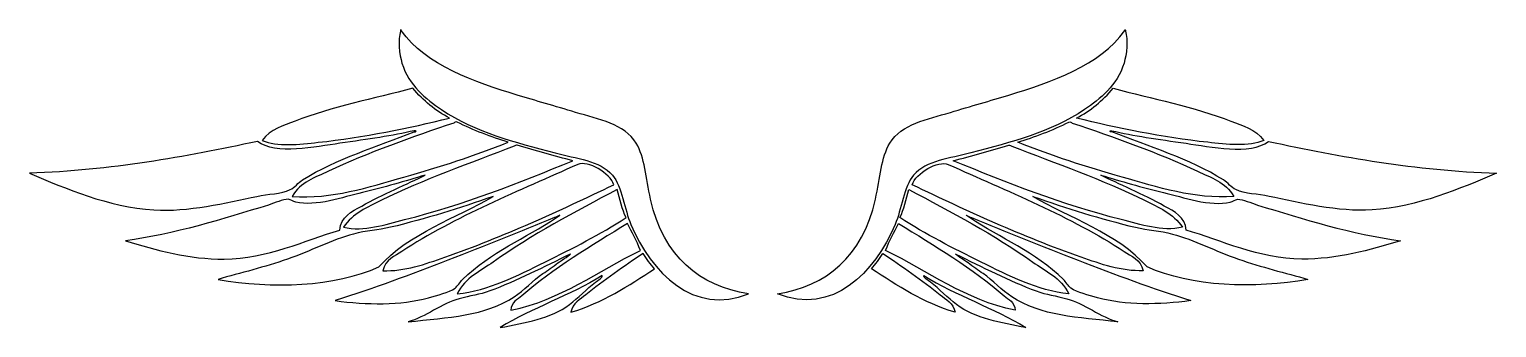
# Model space of a CAD drawing. Header units: centimetres. Extents: x -10 to 10, y -2 to 2.
import ezdxf

# ---------------------------------------------------------------- set-up
doc = ezdxf.new("R2010")
doc.units = ezdxf.units.CM
doc.header["$MEASUREMENT"] = 0
doc.layers.add('Camada 1', color=7, linetype='Continuous')

msp = doc.modelspace()

# ---------------------------------------------------------------- linework, layer by layer
at = {"layer": 'Camada 1'}
for points, knots in [([(-0.1953, -1.56706), (-0.94124, -1.86996), (-1.52306, -1.27665), (-1.79844, -0.62133), (-1.79844, -0.62133), (-1.88184, -0.42284), (-1.91705, -0.10833), (-2.04863, 0.04844), (-2.04863, 0.04844), (-2.2173, 0.2491), (-2.54668, 0.27461), (-2.82703, 0.35054), (-2.82703, 0.35054), (-3.38699, 0.50225), (-3.90634, 0.62565), (-4.3746, 0.94162), (-4.3746, 0.94162), (-4.58481, 1.08352), (-4.81825, 1.26801), (-4.91213, 1.57207), (-4.91213, 1.57207), (-4.94827, 1.68936), (-4.96616, 1.8988), (-4.93062, 2.00554), (-4.93062, 2.00554), (-4.93332, 2.02906), (-4.92186, 2.03258), (-4.92133, 2.01869), (-4.92133, 2.01869), (-4.59248, 1.5381), (-3.90991, 1.31236), (-3.34597, 1.13869), (-3.34597, 1.13869), (-3.09295, 1.06085), (-2.83143, 0.98753), (-2.54902, 0.90228), (-2.54902, 0.90228), (-2.23282, 0.8069), (-1.88664, 0.7471), (-1.72429, 0.48183), (-1.72429, 0.48183), (-1.60859, 0.29276), (-1.5966, 0.0145), (-1.52964, -0.27996), (-1.52964, -0.27996), (-1.35119, -1.06554), (-0.8606, -1.46038), (-0.1953, -1.56706)], [0, 0, 0, 0, 0.07692308, 0.07692308, 0.07692308, 0.07692308, 0.15384615, 0.15384615, 0.15384615, 0.15384615, 0.23076923, 0.23076923, 0.23076923, 0.23076923, 0.30769231, 0.30769231, 0.30769231, 0.30769231, 0.38461538, 0.38461538, 0.38461538, 0.38461538, 0.46153846, 0.46153846, 0.46153846, 0.46153846, 0.53846154, 0.53846154, 0.53846154, 0.53846154, 0.61538462, 0.61538462, 0.61538462, 0.61538462, 0.69230769, 0.69230769, 0.69230769, 0.69230769, 0.76923077, 0.76923077, 0.76923077, 0.76923077, 0.84615385, 0.84615385, 0.84615385, 0.84615385, 1, 1, 1, 1]), ([(0.19517, -1.56706), (0.94116, -1.86996), (1.52301, -1.27665), (1.79847, -0.62133), (1.79847, -0.62133), (1.88176, -0.42284), (1.91698, -0.10833), (2.04858, 0.04844), (2.04858, 0.04844), (2.21723, 0.2491), (2.54653, 0.27461), (2.82706, 0.35054), (2.82706, 0.35054), (3.38708, 0.50225), (3.90622, 0.62565), (4.37463, 0.94162), (4.37463, 0.94162), (4.58468, 1.08352), (4.81818, 1.26801), (4.91208, 1.57207), (4.91208, 1.57207), (4.9483, 1.68936), (4.96608, 1.8988), (4.93057, 2.00554), (4.93057, 2.00554), (4.93327, 2.02906), (4.92181, 2.03258), (4.92126, 2.01869), (4.92126, 2.01869), (4.59249, 1.5381), (3.91, 1.31236), (3.3459, 1.13869), (3.3459, 1.13869), (3.09293, 1.06085), (2.83139, 0.98753), (2.54895, 0.90228), (2.54895, 0.90228), (2.23277, 0.8069), (1.88651, 0.7471), (1.72422, 0.48183), (1.72422, 0.48183), (1.60852, 0.29276), (1.59656, 0.0145), (1.5297, -0.27996), (1.5297, -0.27996), (1.35106, -1.06554), (0.86062, -1.46038), (0.19517, -1.56706)], [0, 0, 0, 0, 0.07692308, 0.07692308, 0.07692308, 0.07692308, 0.15384615, 0.15384615, 0.15384615, 0.15384615, 0.23076923, 0.23076923, 0.23076923, 0.23076923, 0.30769231, 0.30769231, 0.30769231, 0.30769231, 0.38461538, 0.38461538, 0.38461538, 0.38461538, 0.46153846, 0.46153846, 0.46153846, 0.46153846, 0.53846154, 0.53846154, 0.53846154, 0.53846154, 0.61538462, 0.61538462, 0.61538462, 0.61538462, 0.69230769, 0.69230769, 0.69230769, 0.69230769, 0.76923077, 0.76923077, 0.76923077, 0.76923077, 0.84615385, 0.84615385, 0.84615385, 0.84615385, 1, 1, 1, 1]), ([(-4.2634, 0.82356), (-4.81477, 0.69227), (-5.43434, 0.56141), (-6.05198, 0.49503), (-6.05198, 0.49503), (-6.30365, 0.46802), (-6.61554, 0.4287), (-6.81181, 0.52138), (-6.81181, 0.52138), (-6.69759, 0.67426), (-6.52601, 0.72233), (-6.36697, 0.78395), (-6.36697, 0.78395), (-5.87225, 0.97598), (-5.28718, 1.09285), (-4.76383, 1.23067), (-4.76383, 1.23067), (-4.62128, 1.06062), (-4.45523, 0.92386), (-4.2634, 0.82356)], [0, 0, 0, 0, 0.16666667, 0.16666667, 0.16666667, 0.16666667, 0.33333333, 0.33333333, 0.33333333, 0.33333333, 0.5, 0.5, 0.5, 0.5, 0.66666667, 0.66666667, 0.66666667, 0.66666667, 1, 1, 1, 1]), ([(4.26338, 0.82356), (4.81467, 0.69227), (5.4344, 0.56141), (6.05188, 0.49503), (6.05188, 0.49503), (6.30355, 0.46802), (6.61544, 0.4287), (6.81179, 0.52138), (6.81179, 0.52138), (6.69762, 0.67426), (6.52596, 0.72233), (6.36695, 0.78395), (6.36695, 0.78395), (5.87215, 0.97598), (5.28716, 1.09285), (4.76381, 1.23067), (4.76381, 1.23067), (4.62123, 1.06062), (4.4552, 0.92386), (4.26338, 0.82356)], [0, 0, 0, 0, 0.16666667, 0.16666667, 0.16666667, 0.16666667, 0.33333333, 0.33333333, 0.33333333, 0.33333333, 0.5, 0.5, 0.5, 0.5, 0.66666667, 0.66666667, 0.66666667, 0.66666667, 1, 1, 1, 1]), ([(-4.74534, 0.65266), (-4.71179, 0.66224), (-4.71179, 0.62999), (-4.74534, 0.63954), (-4.74534, 0.63954), (-5.24757, 0.43253), (-5.79825, 0.27886), (-6.26505, -0.01724), (-6.26505, -0.01724), (-6.31945, -0.05161), (-6.37475, -0.12223), (-6.43184, -0.14855), (-6.43184, -0.14855), (-6.55844, -0.20689), (-6.7304, -0.20798), (-6.88592, -0.24047), (-6.88592, -0.24047), (-7.30108, -0.32709), (-7.8285, -0.45523), (-8.28527, -0.4243), (-8.28527, -0.4243), (-8.91832, -0.38165), (-9.47543, -0.13611), (-9.98113, 0.07473), (-9.98113, 0.07473), (-8.87102, 0.11249), (-7.86319, 0.29531), (-6.87667, 0.50838), (-6.87667, 0.50838), (-6.63137, 0.31529), (-6.08697, 0.43427), (-5.75545, 0.48187), (-5.75545, 0.48187), (-5.37389, 0.53669), (-5.03223, 0.58572), (-4.74534, 0.65266)], [0, 0, 0, 0, 0.1, 0.1, 0.1, 0.1, 0.2, 0.2, 0.2, 0.2, 0.3, 0.3, 0.3, 0.3, 0.4, 0.4, 0.4, 0.4, 0.5, 0.5, 0.5, 0.5, 0.6, 0.6, 0.6, 0.6, 0.7, 0.7, 0.7, 0.7, 0.8, 0.8, 0.8, 0.8, 1, 1, 1, 1]), ([(-3.46645, 0.49502), (-3.92458, 0.31415), (-4.39739, 0.16106), (-4.8843, 0.02216), (-4.8843, 0.02216), (-5.36375, -0.1145), (-5.869, -0.28174), (-6.40407, -0.24047), (-6.40407, -0.24047), (-6.29406, -0.04349), (-6.09263, 0.01559), (-5.9129, 0.101), (-5.9129, 0.101), (-5.39037, 0.34984), (-4.75485, 0.57455), (-4.20779, 0.75775), (-4.20779, 0.75775), (-4.19369, 0.76251), (-4.18347, 0.78228), (-4.16146, 0.77079), (-4.16146, 0.77079), (-3.94193, 0.65801), (-3.68965, 0.56733), (-3.46645, 0.49502)], [0, 0, 0, 0, 0.14285714, 0.14285714, 0.14285714, 0.14285714, 0.28571429, 0.28571429, 0.28571429, 0.28571429, 0.42857143, 0.42857143, 0.42857143, 0.42857143, 0.57142857, 0.57142857, 0.57142857, 0.57142857, 0.71428571, 0.71428571, 0.71428571, 0.71428571, 1, 1, 1, 1]), ([(3.46643, 0.49502), (3.9245, 0.31415), (4.39737, 0.16106), (4.88433, 0.02216), (4.88433, 0.02216), (5.36373, -0.1145), (5.86898, -0.28174), (6.40412, -0.24047), (6.40412, -0.24047), (6.29408, -0.04349), (6.09263, 0.01559), (5.91292, 0.101), (5.91292, 0.101), (5.39026, 0.34984), (4.75487, 0.57455), (4.20776, 0.75775), (4.20776, 0.75775), (4.19363, 0.76251), (4.1836, 0.78228), (4.16148, 0.77079), (4.16148, 0.77079), (3.94191, 0.65801), (3.68968, 0.56733), (3.46643, 0.49502)], [0, 0, 0, 0, 0.14285714, 0.14285714, 0.14285714, 0.14285714, 0.28571429, 0.28571429, 0.28571429, 0.28571429, 0.42857143, 0.42857143, 0.42857143, 0.42857143, 0.57142857, 0.57142857, 0.57142857, 0.57142857, 0.71428571, 0.71428571, 0.71428571, 0.71428571, 1, 1, 1, 1]), ([(4.74529, 0.65266), (4.71174, 0.66224), (4.71174, 0.62999), (4.74529, 0.63954), (4.74529, 0.63954), (5.24763, 0.43253), (5.79823, 0.27886), (6.265, -0.01724), (6.265, -0.01724), (6.3195, -0.05161), (6.37472, -0.12223), (6.43182, -0.14855), (6.43182, -0.14855), (6.5585, -0.20689), (6.73035, -0.20798), (6.88595, -0.24047), (6.88595, -0.24047), (7.30103, -0.32709), (7.82848, -0.45523), (8.2853, -0.4243), (8.2853, -0.4243), (8.91832, -0.38165), (9.47555, -0.13612), (9.98115, 0.07473), (9.98115, 0.07473), (8.87098, 0.11249), (7.86324, 0.29531), (6.87653, 0.50838), (6.87653, 0.50838), (6.63123, 0.31529), (6.08693, 0.43427), (5.75533, 0.48187), (5.75533, 0.48187), (5.37378, 0.53669), (5.03218, 0.58572), (4.74529, 0.65266)], [0, 0, 0, 0, 0.1, 0.1, 0.1, 0.1, 0.2, 0.2, 0.2, 0.2, 0.3, 0.3, 0.3, 0.3, 0.4, 0.4, 0.4, 0.4, 0.5, 0.5, 0.5, 0.5, 0.6, 0.6, 0.6, 0.6, 0.7, 0.7, 0.7, 0.7, 0.8, 0.8, 0.8, 0.8, 1, 1, 1, 1]), ([(-2.5861, 0.24547), (-3.31945, -0.0579), (-4.06877, -0.35291), (-4.87509, -0.55585), (-4.87509, -0.55585), (-5.14065, -0.62245), (-5.42193, -0.72251), (-5.70906, -0.66089), (-5.70906, -0.66089), (-5.57968, -0.47034), (-5.3805, -0.38718), (-5.19016, -0.29299), (-5.19016, -0.29299), (-4.63112, -0.01639), (-3.97189, 0.21572), (-3.38308, 0.44258), (-3.38308, 0.44258), (-3.37088, 0.44718), (-3.35943, 0.45933), (-3.34604, 0.45562), (-3.34604, 0.45562), (-3.10011, 0.38863), (-2.83516, 0.30293), (-2.5861, 0.24547)], [0, 0, 0, 0, 0.14285714, 0.14285714, 0.14285714, 0.14285714, 0.28571429, 0.28571429, 0.28571429, 0.28571429, 0.42857143, 0.42857143, 0.42857143, 0.42857143, 0.57142857, 0.57142857, 0.57142857, 0.57142857, 0.71428571, 0.71428571, 0.71428571, 0.71428571, 1, 1, 1, 1]), ([(2.58613, 0.24547), (3.31948, -0.0579), (4.06878, -0.35291), (4.87496, -0.55585), (4.87496, -0.55585), (5.14052, -0.62245), (5.4218, -0.72251), (5.70895, -0.66089), (5.70895, -0.66089), (5.57952, -0.47034), (5.38034, -0.38718), (5.19008, -0.29299), (5.19008, -0.29299), (4.63102, -0.01639), (3.97186, 0.21572), (3.38308, 0.44258), (3.38308, 0.44258), (3.37088, 0.44718), (3.35937, 0.45933), (3.34593, 0.45562), (3.34593, 0.45562), (3.10011, 0.38863), (2.8351, 0.30293), (2.58613, 0.24547)], [0, 0, 0, 0, 0.14285714, 0.14285714, 0.14285714, 0.14285714, 0.28571429, 0.28571429, 0.28571429, 0.28571429, 0.42857143, 0.42857143, 0.42857143, 0.42857143, 0.57142857, 0.57142857, 0.57142857, 0.57142857, 0.71428571, 0.71428571, 0.71428571, 0.71428571, 1, 1, 1, 1]), ([(-2.03006, -0.08283), (-2.78007, -0.44277), (-3.5208, -0.78382), (-4.32831, -1.06801), (-4.32831, -1.06801), (-4.59379, -1.16146), (-4.8769, -1.26258), (-5.17162, -1.25192), (-5.17162, -1.25192), (-5.13672, -1.10132), (-5.00559, -1.05081), (-4.91212, -0.98929), (-4.91212, -0.98929), (-4.20817, -0.52497), (-3.29536, -0.15337), (-2.52124, 0.19292), (-2.52124, 0.19292), (-2.38224, 0.25528), (-2.07657, 0.07359), (-2.03006, -0.08283)], [0, 0, 0, 0, 0.16666667, 0.16666667, 0.16666667, 0.16666667, 0.33333333, 0.33333333, 0.33333333, 0.33333333, 0.5, 0.5, 0.5, 0.5, 0.66666667, 0.66666667, 0.66666667, 0.66666667, 1, 1, 1, 1]), ([(2.03008, -0.08283), (2.78002, -0.44277), (3.52074, -0.78382), (4.3282, -1.06801), (4.3282, -1.06801), (4.59368, -1.16146), (4.87695, -1.26258), (5.17151, -1.25192), (5.17151, -1.25192), (5.13661, -1.10132), (5.00559, -1.05081), (4.91209, -0.98929), (4.91209, -0.98929), (4.20814, -0.52497), (3.29533, -0.15337), (2.52121, 0.19292), (2.52121, 0.19292), (2.38219, 0.25528), (2.07644, 0.07359), (2.03008, -0.08283)], [0, 0, 0, 0, 0.16666667, 0.16666667, 0.16666667, 0.16666667, 0.33333333, 0.33333333, 0.33333333, 0.33333333, 0.5, 0.5, 0.5, 0.5, 0.66666667, 0.66666667, 0.66666667, 0.66666667, 1, 1, 1, 1]), ([(-5.75544, -0.70018), (-6.23383, -0.83821), (-6.7449, -1.08988), (-7.33072, -1.09425), (-7.33072, -1.09425), (-7.80168, -1.09793), (-8.25811, -0.97064), (-8.67451, -0.84456), (-8.67451, -0.84456), (-8.01382, -0.75854), (-7.3444, -0.54616), (-6.72839, -0.35865), (-6.72839, -0.35865), (-6.63743, -0.33087), (-6.53297, -0.27835), (-6.45971, -0.27988), (-6.45971, -0.27988), (-6.42336, -0.28059), (-6.3919, -0.31144), (-6.35774, -0.31922), (-6.35774, -0.31922), (-6.08059, -0.38317), (-5.71451, -0.25133), (-5.44961, -0.18788), (-5.44961, -0.18788), (-5.15558, -0.11761), (-4.87001, -0.03529), (-4.59702, 0.0485), (-4.59702, 0.0485), (-4.82742, -0.06974), (-5.18021, -0.21114), (-5.45887, -0.37187), (-5.45887, -0.37187), (-5.59394, -0.44983), (-5.74732, -0.51693), (-5.75544, -0.70018)], [0, 0, 0, 0, 0.1, 0.1, 0.1, 0.1, 0.2, 0.2, 0.2, 0.2, 0.3, 0.3, 0.3, 0.3, 0.4, 0.4, 0.4, 0.4, 0.5, 0.5, 0.5, 0.5, 0.6, 0.6, 0.6, 0.6, 0.7, 0.7, 0.7, 0.7, 0.8, 0.8, 0.8, 0.8, 1, 1, 1, 1]), ([(5.75534, -0.70018), (6.23381, -0.83821), (6.7448, -1.08988), (7.33078, -1.09425), (7.33078, -1.09425), (7.80166, -1.09793), (8.25817, -0.97064), (8.67441, -0.84456), (8.67441, -0.84456), (8.01385, -0.75854), (7.34432, -0.54616), (6.72837, -0.35865), (6.72837, -0.35865), (6.63743, -0.33087), (6.53287, -0.27835), (6.45961, -0.27988), (6.45961, -0.27988), (6.42339, -0.28059), (6.3919, -0.31144), (6.35772, -0.31922), (6.35772, -0.31922), (6.08057, -0.38317), (5.71449, -0.25133), (5.44956, -0.18788), (5.44956, -0.18788), (5.15555, -0.11761), (4.86999, -0.03529), (4.59699, 0.0485), (4.59699, 0.0485), (4.82736, -0.06974), (5.18008, -0.21114), (5.45884, -0.37187), (5.45884, -0.37187), (5.59389, -0.44983), (5.74719, -0.51693), (5.75534, -0.70018)], [0, 0, 0, 0, 0.1, 0.1, 0.1, 0.1, 0.2, 0.2, 0.2, 0.2, 0.3, 0.3, 0.3, 0.3, 0.4, 0.4, 0.4, 0.4, 0.5, 0.5, 0.5, 0.5, 0.6, 0.6, 0.6, 0.6, 0.7, 0.7, 0.7, 0.7, 0.8, 0.8, 0.8, 0.8, 1, 1, 1, 1]), ([(-1.98386, -0.14858), (-1.94626, -0.27931), (-1.91674, -0.42126), (-1.86332, -0.52942), (-1.86332, -0.52942), (-2.21672, -0.75873), (-2.5868, -0.94611), (-2.96605, -1.13362), (-2.96605, -1.13362), (-3.3384, -1.31777), (-3.73133, -1.52102), (-4.16146, -1.56706), (-4.16146, -1.56706), (-4.04544, -1.34124), (-3.84303, -1.2567), (-3.67039, -1.13362), (-3.67039, -1.13362), (-3.15091, -0.76349), (-2.55771, -0.44986), (-1.98386, -0.14858)], [0, 0, 0, 0, 0.16666667, 0.16666667, 0.16666667, 0.16666667, 0.33333333, 0.33333333, 0.33333333, 0.33333333, 0.5, 0.5, 0.5, 0.5, 0.66666667, 0.66666667, 0.66666667, 0.66666667, 1, 1, 1, 1]), ([(1.98375, -0.14858), (1.94623, -0.27931), (1.91676, -0.42126), (1.86321, -0.52942), (1.86321, -0.52942), (2.21661, -0.75873), (2.58674, -0.94611), (2.96602, -1.13362), (2.96602, -1.13362), (3.33834, -1.31777), (3.73127, -1.52102), (4.16149, -1.56706), (4.16149, -1.56706), (4.04539, -1.34124), (3.84301, -1.2567), (3.67037, -1.13362), (3.67037, -1.13362), (3.15083, -0.76349), (2.55766, -0.44986), (1.98375, -0.14858)], [0, 0, 0, 0, 0.16666667, 0.16666667, 0.16666667, 0.16666667, 0.33333333, 0.33333333, 0.33333333, 0.33333333, 0.5, 0.5, 0.5, 0.5, 0.66666667, 0.66666667, 0.66666667, 0.66666667, 1, 1, 1, 1]), ([(-7.41419, -1.37008), (-7.10238, -1.28084), (-6.78342, -1.20289), (-6.46891, -1.09425), (-6.46891, -1.09425), (-6.16199, -0.98828), (-5.86423, -0.83123), (-5.57004, -0.75281), (-5.57004, -0.75281), (-5.40301, -0.70815), (-5.23219, -0.69902), (-5.06963, -0.66089), (-5.06963, -0.66089), (-4.58272, -0.54619), (-4.13539, -0.40287), (-3.67035, -0.24047), (-3.67035, -0.24047), (-4.16954, -0.53548), (-4.81359, -0.73916), (-5.22713, -1.19945), (-5.22713, -1.19945), (-5.82259, -1.4739), (-6.69029, -1.49676), (-7.41419, -1.37008)], [0, 0, 0, 0, 0.14285714, 0.14285714, 0.14285714, 0.14285714, 0.28571429, 0.28571429, 0.28571429, 0.28571429, 0.42857143, 0.42857143, 0.42857143, 0.42857143, 0.57142857, 0.57142857, 0.57142857, 0.57142857, 0.71428571, 0.71428571, 0.71428571, 0.71428571, 1, 1, 1, 1]), ([(7.41417, -1.37008), (7.10236, -1.28084), (6.78338, -1.20289), (6.46897, -1.09425), (6.46897, -1.09425), (6.16203, -0.98828), (5.86421, -0.83123), (5.57002, -0.75281), (5.57002, -0.75281), (5.40299, -0.70815), (5.23217, -0.69902), (5.06961, -0.66089), (5.06961, -0.66089), (4.5827, -0.54619), (4.13545, -0.40287), (3.67033, -0.24047), (3.67033, -0.24047), (4.16949, -0.53548), (4.81346, -0.73916), (5.22719, -1.19945), (5.22719, -1.19945), (5.82254, -1.4739), (6.69032, -1.49676), (7.41417, -1.37008)], [0, 0, 0, 0, 0.14285714, 0.14285714, 0.14285714, 0.14285714, 0.28571429, 0.28571429, 0.28571429, 0.28571429, 0.42857143, 0.42857143, 0.42857143, 0.42857143, 0.57142857, 0.57142857, 0.57142857, 0.57142857, 0.71428571, 0.71428571, 0.71428571, 0.71428571, 1, 1, 1, 1]), ([(-5.82029, -1.65903), (-4.77519, -1.32536), (-3.76784, -0.90566), (-2.8364, -0.52939), (-2.8364, -0.52939), (-2.79441, -0.51254), (-2.71432, -0.46742), (-2.80851, -0.52939), (-2.80851, -0.52939), (-3.23864, -0.81234), (-3.69963, -0.99543), (-4.0874, -1.37008), (-4.0874, -1.37008), (-4.12211, -1.40371), (-4.15339, -1.4643), (-4.18932, -1.48832), (-4.18932, -1.48832), (-4.281, -1.54947), (-4.42692, -1.58479), (-4.55069, -1.61977), (-4.55069, -1.61977), (-4.92634, -1.72578), (-5.3969, -1.71711), (-5.82029, -1.65903)], [0, 0, 0, 0, 0.14285714, 0.14285714, 0.14285714, 0.14285714, 0.28571429, 0.28571429, 0.28571429, 0.28571429, 0.42857143, 0.42857143, 0.42857143, 0.42857143, 0.57142857, 0.57142857, 0.57142857, 0.57142857, 0.71428571, 0.71428571, 0.71428571, 0.71428571, 1, 1, 1, 1]), ([(5.82024, -1.65903), (4.77524, -1.32536), (3.76773, -0.90566), (2.83635, -0.52939), (2.83635, -0.52939), (2.79439, -0.51254), (2.71427, -0.46742), (2.80857, -0.52939), (2.80857, -0.52939), (3.23854, -0.81234), (3.69961, -0.99543), (4.0873, -1.37008), (4.0873, -1.37008), (4.12212, -1.40371), (4.15334, -1.4643), (4.18919, -1.48832), (4.18919, -1.48832), (4.28105, -1.54947), (4.42697, -1.58479), (4.55064, -1.61977), (4.55064, -1.61977), (4.92629, -1.72578), (5.39685, -1.71711), (5.82024, -1.65903)], [0, 0, 0, 0, 0.14285714, 0.14285714, 0.14285714, 0.14285714, 0.28571429, 0.28571429, 0.28571429, 0.28571429, 0.42857143, 0.42857143, 0.42857143, 0.42857143, 0.57142857, 0.57142857, 0.57142857, 0.57142857, 0.71428571, 0.71428571, 0.71428571, 0.71428571, 1, 1, 1, 1]), ([(-1.66869, -0.97609), (-2.24551, -1.26173), (-2.75137, -1.64813), (-3.42941, -1.79032), (-3.42941, -1.79032), (-3.42703, -1.67708), (-3.33678, -1.64255), (-3.28111, -1.59336), (-3.28111, -1.59336), (-2.86143, -1.22294), (-2.32125, -0.90634), (-1.84479, -0.60834), (-1.84479, -0.60834), (-1.78637, -0.73135), (-1.71848, -0.84083), (-1.66869, -0.97609)], [0, 0, 0, 0, 0.2, 0.2, 0.2, 0.2, 0.4, 0.4, 0.4, 0.4, 0.6, 0.6, 0.6, 0.6, 1, 1, 1, 1]), ([(1.66863, -0.97609), (2.24547, -1.26173), (2.75125, -1.64813), (3.42943, -1.79032), (3.42943, -1.79032), (3.42697, -1.67708), (3.33683, -1.64255), (3.28113, -1.59336), (3.28113, -1.59336), (2.86145, -1.22294), (2.32122, -0.90634), (1.84473, -0.60834), (1.84473, -0.60834), (1.7864, -0.73135), (1.71843, -0.84083), (1.66863, -0.97609)], [0, 0, 0, 0, 0.2, 0.2, 0.2, 0.2, 0.4, 0.4, 0.4, 0.4, 0.6, 0.6, 0.6, 0.6, 1, 1, 1, 1]), ([(-4.82876, -1.94798), (-4.59833, -1.88509), (-4.36394, -1.69663), (-4.13367, -1.63278), (-4.13367, -1.63278), (-3.98828, -1.59243), (-3.85453, -1.57854), (-3.71666, -1.52774), (-3.71666, -1.52774), (-3.35151, -1.39325), (-2.97823, -1.19505), (-2.62314, -1.02847), (-2.62314, -1.02847), (-2.59681, -1.01389), (-2.7457, -1.11573), (-2.78996, -1.14687), (-2.78996, -1.14687), (-2.85865, -1.19489), (-2.93074, -1.24691), (-2.9939, -1.29128), (-2.9939, -1.29128), (-3.1277, -1.3851), (-3.25277, -1.52007), (-3.38305, -1.60648), (-3.38305, -1.60648), (-3.78226, -1.87096), (-4.28343, -1.88467), (-4.82876, -1.94798)], [0, 0, 0, 0, 0.125, 0.125, 0.125, 0.125, 0.25, 0.25, 0.25, 0.25, 0.375, 0.375, 0.375, 0.375, 0.5, 0.5, 0.5, 0.5, 0.625, 0.625, 0.625, 0.625, 0.75, 0.75, 0.75, 0.75, 1, 1, 1, 1]), ([(-1.47403, -1.22562), (-1.82905, -1.45819), (-2.18512, -1.68883), (-2.61396, -1.81673), (-2.61396, -1.81673), (-2.59118, -1.69203), (-2.48654, -1.64293), (-2.4101, -1.58025), (-2.4101, -1.58025), (-2.17608, -1.38822), (-1.88099, -1.18671), (-1.63162, -1.01547), (-1.63162, -1.01547), (-1.58312, -1.09118), (-1.53272, -1.16413), (-1.47403, -1.22562)], [0, 0, 0, 0, 0.2, 0.2, 0.2, 0.2, 0.4, 0.4, 0.4, 0.4, 0.6, 0.6, 0.6, 0.6, 1, 1, 1, 1]), ([(1.47403, -1.22562), (1.829, -1.45819), (2.18507, -1.68883), (2.61396, -1.81673), (2.61396, -1.81673), (2.59113, -1.69203), (2.48646, -1.64293), (2.41002, -1.58025), (2.41002, -1.58025), (2.17592, -1.38822), (1.88093, -1.18671), (1.63164, -1.01547), (1.63164, -1.01547), (1.58315, -1.09118), (1.53267, -1.16413), (1.47403, -1.22562)], [0, 0, 0, 0, 0.2, 0.2, 0.2, 0.2, 0.4, 0.4, 0.4, 0.4, 0.6, 0.6, 0.6, 0.6, 1, 1, 1, 1]), ([(4.82869, -1.94798), (4.59837, -1.88509), (4.36398, -1.69663), (4.13358, -1.63278), (4.13358, -1.63278), (3.98824, -1.59243), (3.8545, -1.57854), (3.71654, -1.52774), (3.71654, -1.52774), (3.35155, -1.39325), (2.97838, -1.19505), (2.62312, -1.02847), (2.62312, -1.02847), (2.59687, -1.01389), (2.74565, -1.11573), (2.78999, -1.14687), (2.78999, -1.14687), (2.85868, -1.19489), (2.93077, -1.24691), (2.99385, -1.29128), (2.99385, -1.29128), (3.1276, -1.3851), (3.25274, -1.52007), (3.38311, -1.60648), (3.38311, -1.60648), (3.78221, -1.87096), (4.28341, -1.88467), (4.82869, -1.94798)], [0, 0, 0, 0, 0.125, 0.125, 0.125, 0.125, 0.25, 0.25, 0.25, 0.25, 0.375, 0.375, 0.375, 0.375, 0.5, 0.5, 0.5, 0.5, 0.625, 0.625, 0.625, 0.625, 0.75, 0.75, 0.75, 0.75, 1, 1, 1, 1]), ([(-3.57766, -2.02685), (-3.1397, -1.75446), (-2.62394, -1.59243), (-2.18767, -1.3175), (-2.18767, -1.3175), (-2.1791, -1.34383), (-2.24202, -1.38074), (-2.28027, -1.4095), (-2.28027, -1.4095), (-2.39581, -1.49589), (-2.51538, -1.62503), (-2.63251, -1.71157), (-2.63251, -1.71157), (-2.89577, -1.90634), (-3.22999, -1.95634), (-3.57766, -2.02685)], [0, 0, 0, 0, 0.2, 0.2, 0.2, 0.2, 0.4, 0.4, 0.4, 0.4, 0.6, 0.6, 0.6, 0.6, 1, 1, 1, 1]), ([(3.57758, -2.02685), (3.13964, -1.75446), (2.62386, -1.59243), (2.18762, -1.3175), (2.18762, -1.3175), (2.1791, -1.34383), (2.24186, -1.38074), (2.2803, -1.4095), (2.2803, -1.4095), (2.39576, -1.49589), (2.51541, -1.62503), (2.63249, -1.71157), (2.63249, -1.71157), (2.89572, -1.90634), (3.22986, -1.95634), (3.57758, -2.02685)], [0, 0, 0, 0, 0.2, 0.2, 0.2, 0.2, 0.4, 0.4, 0.4, 0.4, 0.6, 0.6, 0.6, 0.6, 1, 1, 1, 1])]:
    msp.add_open_spline(points, degree=3, knots=knots, dxfattribs=at)

doc.saveas('drawing.dxf')
